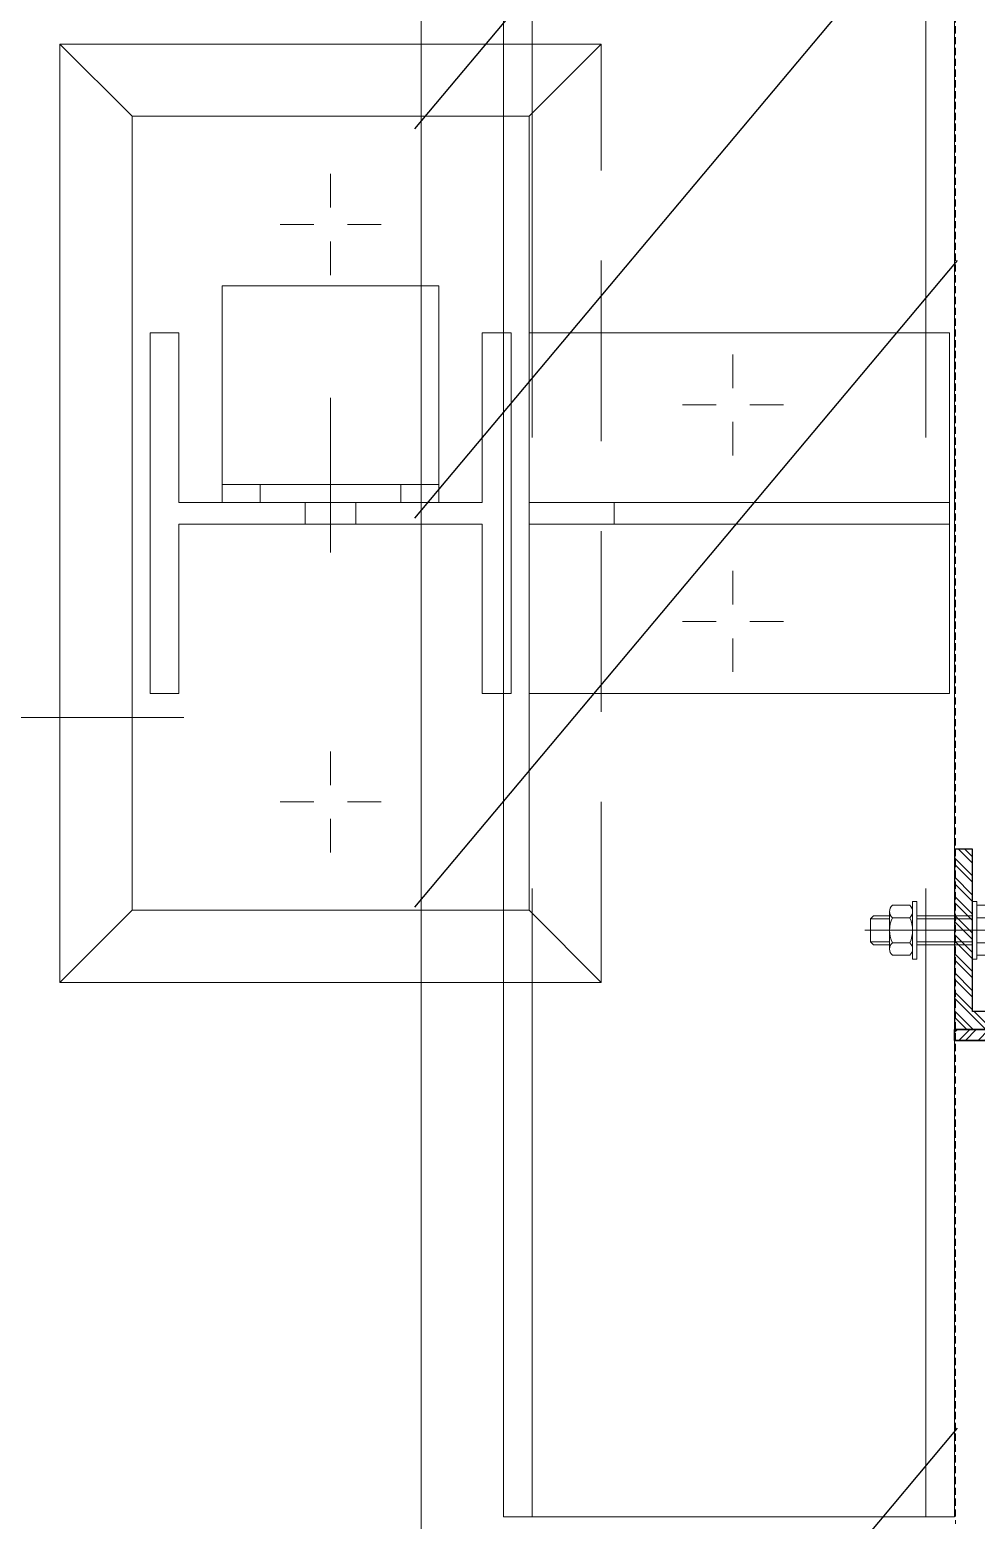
# Model space of a CAD drawing. Header units: millimetres. Extents: x 652937 to 1670132, y 1473552 to 2851037.
# Drawn here: x 720281.2 to 720543.4, y 1522542.7 to 1522955.6 of the extents above; entities that cross this region are included whole.
import ezdxf

# ---------------------------------------------------------------- set-up
doc = ezdxf.new("R2010")
doc.units = ezdxf.units.MM
for name, pattern in [('CENTER', [50.800000000000004, 31.75, -6.35, 6.35, -6.35]), ('HIDDEN', [0.375, 0.25, -0.125]), ('XKITLINE00', [0]), ('XKITLINE02', [4, 2, -2])]:
    doc.linetypes.add(name, pattern=pattern)
doc.layers.add('000 - STRUCTURE_STEEL_ACCESORIES_DEF_SUB', color=250, linetype='Continuous', plot=False)
for name, color, linetype in [('000 - STRUCTURE_STEEL_ACCESORIES_SUB_COLOR_3', 251, 'Continuous'), ('010 - ASPG_ACCESSORIES_HATCH_', 251, 'Continuous'), ('010 - ASPG_ACCESSORIES_MAIN_COLOR_1', 1, 'Continuous'), ('010 - ASPG_ACCESSORIES_SUB_COLOR_1', 1, 'Continuous'), ('BOLT & SCREW', 251, 'Continuous'), ('TEXT', 3, 'Continuous'), ('tube-stopper', 2, 'Continuous')]:
    doc.layers.add(name, color=color, linetype=linetype)
for name, color, linetype, lineweight in [('12-GRID', 1, 'CENTER', 13), ('9-SCREW', 251, 'Continuous', 9), ('A-FLOR-E', 2, 'Continuous', 9), ('A-WALL', 2, 'Continuous', 25), ('Bolt', 7, 'Continuous', 0), ('Part', 2, 'Continuous', 0)]:
    doc.layers.add(name, color=color, linetype=linetype, lineweight=lineweight)

# ---------------------------------------------------------------- blocks, each defined once
blk = doc.blocks.new('3')
at = {"layer": 'Bolt', "color": 11, "linetype": 'XKITLINE02', "lineweight": 0}
for p, q in [((-124.2013469990343, -57.01594445016235), (-124.1763469995931, -57.01594445016235)), ((-124.2313469992951, -57.07844444876537), (-124.2013469990343, -57.07844444876537)), ((-124.2709470009431, -57.1134444498457), (-124.056347001344, -57.1134444498457)), ((-124.2313469992951, -57.14844444859773), (-124.2013469990343, -57.14844444859773)), ((-124.2013469990343, -57.21094444952905), (-124.1763469995931, -57.21094444952905))]:
    blk.add_line(p, q, dxfattribs=at)
at = {"layer": 'Bolt', "color": 11, "linetype": 'XKITLINE00', "lineweight": 0}
for p, q in [((-124.6163470000029, -57.04344445001334), (-124.6163470000029, -57.09006444877014)), ((-123.8163469992578, -57.04344445001334), (-123.8163469992578, -57.09006444877014)), ((-124.6863469993696, -57.1134444498457), (-124.6397270010784, -57.1134444498457)), ((-124.5463469997048, -57.1134444498457), (-124.5929670007899, -57.1134444498457)), ((-123.8863470014185, -57.1134444498457), (-123.8397270003334, -57.1134444498457)), ((-123.7463469989598, -57.1134444498457), (-123.7929670000449, -57.1134444498457)), ((-124.6163470000029, -57.18344444967806), (-124.6163470000029, -57.13682444859296)), ((-123.8163469992578, -57.18344444967806), (-123.8163469992578, -57.13682444859296)), ((-124.3663457268849, -57.60085363034159), (-124.3663457268849, -57.64747363142669)), ((-124.3663457268849, -57.60085363034159), (-124.3663457268849, -57.64747363142669)), ((-124.0663457270712, -57.60085363034159), (-124.0663457270712, -57.64747363142669)), ((-124.0663457270712, -57.60085363034159), (-124.0663457270712, -57.64747363142669)), ((-124.4363457271829, -57.67085363017395), (-124.3897257260978, -57.67085363017395)), ((-124.4363457271829, -57.67085363017395), (-124.3897257260978, -57.67085363017395)), ((-124.2963457275182, -57.67085363017395), (-124.3429657258093, -57.67085363017395)), ((-124.2963457275182, -57.67085363017395), (-124.3429657258093, -57.67085363017395)), ((-124.1363457264379, -57.67085363017395), (-124.0897257253528, -57.67085363017395)), ((-124.1363457264379, -57.67085363017395), (-124.0897257253528, -57.67085363017395)), ((-123.9963457267731, -57.67085363017395), (-124.0429657259956, -57.67085363017395)), ((-123.9963457267731, -57.67085363017395), (-124.0429657259956, -57.67085363017395)), ((-124.3663457268849, -57.74085363000631), (-124.3663457268849, -57.69423363124952)), ((-124.3663457268849, -57.74085363000631), (-124.3663457268849, -57.69423363124952)), ((-124.0663457270712, -57.74085363000631), (-124.0663457270712, -57.69423363124952)), ((-124.0663457270712, -57.74085363000631), (-124.0663457270712, -57.69423363124952))]:
    blk.add_line(p, q, dxfattribs=at)
at = {"layer": 'Part', "color": 2, "lineweight": 0}
for p, q in [((-124.8663470009342, -56.73844444891438), (-124.7663470013067, -56.83844444900751)), ((-123.6663469998166, -56.83844444900751), (-123.5663470001891, -56.73844444891438)), ((-124.1763469995931, -57.26344444882125), (-124.1763469995931, -56.96344444854185))]:
    blk.add_line(p, q, dxfattribs=at)
at = {"layer": 'Part', "color": 11, "linetype": 'XKITLINE02', "lineweight": 0}
for p, q in [((-124.2013469990343, -57.26344444882125), (-124.2013469990343, -56.96344444854185)), ((-124.2013469990343, -57.50646750535816), (-124.2313469992951, -57.50646750535816))]:
    blk.add_line(p, q, dxfattribs=at)
at = {"layer": 'Part', "color": 251, "linetype": 'HIDDEN', "lineweight": 0, "ltscale": 5}
for p, q in [((-111.611339000985, -57.39330499991775), (-125.6066870000213, -57.39279799954966)), ((-111.6113589992747, -57.93830499844626), (-125.6067070001736, -57.93779799807817))]:
    blk.add_line(p, q, dxfattribs=at)
at = {"layer": 'Part', "color": 2, "linetype": 'HIDDEN', "lineweight": 0}
for p, q in [((-124.7663470013067, -57.38844444835559), (-124.8663470009342, -57.48844444844872)), ((-123.5663470001891, -57.48844444844872), (-123.6663469998166, -57.38844444835559))]:
    blk.add_line(p, q, dxfattribs=at)
at = {"layer": 'Part', "color": 2, "linetype": 'XKITLINE02', "lineweight": 0}
for p, q in [((-124.2313457261771, -57.97085363045335), (-124.2313457261771, -57.38844444835559)), ((-124.2013457259163, -57.97085363045335), (-124.2013457259163, -57.38844444835559))]:
    blk.add_line(p, q, dxfattribs=at)
at = {"layer": 'Part', "color": 2, "lineweight": 0}
for points in [[(-123.5663470001891, -57.35986186284572), (-123.5663470001891, -56.73844444891438), (-124.8663470009342, -56.73844444891438), (-124.8663470009342, -57.35993475979194)], [(-124.2013469990343, -56.96344444854185), (-123.9013470010832, -56.96344444854185), (-123.9013470010832, -57.26344444882125), (-124.2013469990343, -57.26344444882125)]]:
    blk.add_lwpolyline(points, dxfattribs=at)
for points in [[(-124.7663470013067, -57.38844444835559), (-123.6663469998166, -57.38844444835559), (-123.6663469998166, -56.83844444900751), (-124.7663470013067, -56.83844444900751)], [(-123.9663470005617, -56.90344444802031), (-124.2013469990343, -56.90344444802031), (-124.2013469990343, -57.32344444934279), (-123.9663470005617, -57.32344444934279), (-123.9663470005617, -57.36344444891438), (-124.4663470005617, -57.36344444891438), (-124.4663470005617, -57.32344444934279), (-124.2313469992951, -57.32344444934279), (-124.2313469992951, -56.90344444802031), (-124.4663470005617, -56.90344444802031), (-124.4663470005617, -56.86344444844872), (-123.9663470005617, -56.86344444844872)]]:
    blk.add_lwpolyline(points, close=True, dxfattribs=at)
at = {"layer": 'Part', "color": 4, "lineweight": 0}
blk.add_lwpolyline([(-125.6067090006545, -57.97779799997807), (-111.6113609997556, -57.97830499801785), (-111.6113380007446, -57.35330499801785), (-125.6066860007122, -57.35279799997807)], close=True, dxfattribs=at)
at = {"layer": 'Part', "color": 2, "linetype": 'HIDDEN', "lineweight": 0}
blk.add_lwpolyline([(-124.8663470009342, -57.35993475979194), (-124.8663470009342, -57.48844444844872), (-123.5663470001891, -57.48844444844872), (-123.5663470001891, -57.35986186284572)], dxfattribs=at)
at = {"layer": 'Part', "color": 2, "linetype": 'XKITLINE02', "lineweight": 0}
blk.add_lwpolyline([(-124.4663457274437, -57.38844444835559), (-124.4663457274437, -57.97085363045335), (-123.9663457265124, -57.97085363045335), (-123.9663457265124, -57.38844444835559)], dxfattribs=at)
blk = doc.blocks.new('W-1-PP18-ST_ENT3_REV02_20260413-050421_PP18_ENT3_MAIN_PLAN')
at = {"layer": 'A-FLOR-E'}
h = blk.add_hatch(dxfattribs=at)
h.set_pattern_fill('CROSS', color=250, scale=50, angle=210.7689957793228)
h.set_pattern_definition([(90.00830806532014, (9903.888727165991, -26817.57823354565), (-317.5460351444216, 317.453958179856), [158.75, -476.2500000000001]), (180.0083080653204, (9983.252216689521, -26738.19172452204), (-317.453958179856, -317.5460351444216), [158.75, -476.2500000000001])])
h.paths.add_polyline_path([(10552.7724922637, -11720.10914213024), (10552.65647391812, -10919.99999969266), (11302.45717344829, -10919.89127639681), (11302.5731920267, -11720.00041860156)], flags=16)
h.paths.add_polyline_path([(18712.43403395661, -10369.24719647504), (18712.7101582943, -10275.13879491016), (20062.22330671758, -10274.98557907529), (20062.223306834, -7304.822206497192), (20062.22330718325, 1006.469529820606), (8350.240529375384, 1013.833130011335), (8352.581507619703, -15559.00517199188), (13097.40324537293, -15549.91630767472), (13097.37388473027, -10370.04009564407)])
at = {"layer": 'TEXT'}
h = blk.add_hatch(dxfattribs=at)
h.set_pattern_fill('ANSI34', color=250, scale=21.83100767730449, angle=305.7689957793228)
h.set_pattern_definition([(230.0083080653204, (16484.82354204194, -22407.65041881241), (318.6218556715972, -267.276760314056), []), (230.0083080653204, (16387.17373050773, -22416.20793845505), (318.6218556715972, -267.276760314056), []), (230.0083080653204, (16289.52391897351, -22424.76545809768), (318.6218556715972, -267.276760314056), []), (230.0083080653204, (16191.87388997548, -22433.3229965996), (318.6218556715972, -267.276760314056), [])])
h.paths.add_polyline_path([(8351.9099206666, -15550.10326229967), (8350.218025129521, 1004.77125053294), (20060.18423601077, 1006.600863533095), (20061.87613178068, -15548.27364929952)], flags=16)
h.paths.add_polyline_path([(8201.931672031293, -15700.12501231395), (8201.109208492795, 1155.654514906928), (20210.65068731573, 1155.931012239307), (20211.47315085423, -15699.84851498157)])
at = {"layer": 'A-WALL', "color": 2, "lineweight": 13}
blk.add_lwpolyline([(20062.22330718325, 1006.469529820606), (20062.22330648475, -15549.88525924273), (8352.604010701412, -15549.943291815), (8350.218026293674, 1004.771250067279)], close=True, dxfattribs=at)
at = {"layer": 'A-WALL', "color": 253, "linetype": 'HIDDEN', "lineweight": 13, "ltscale": 8}
blk.add_lwpolyline([(20209.88444830314, 630.0233793444932), (20210.28358615027, -2070.926200365648)], dxfattribs=at)
at = {"xscale": 200.000000000001, "yscale": 200.000000000001, "zscale": 200.000000000001, "rotation": 90}
blk.add_blockref('3', (8614.437109767692, 23052.34119994566), dxfattribs=at)
blk = doc.blocks.new('*U8431')
at = {"layer": '12-GRID', "color": 8, "linetype": 'CENTER'}
blk.add_line((0, 6.142561988594025), (0, -18.19999999999891), dxfattribs=at)
at = {"layer": 'BOLT & SCREW'}
for p, q in [((-4.170000000000073, 5.049999999999272), (-4.170000000000073, 1.200000000000728)), ((3.127500000000509, 5.450000000000728), (-3.127500000000509, 5.450000000000728)), ((-2.084999999999127, 5.049999999999272), (-2.084999999999127, 1.200000000000728)), ((2.084999999999127, 5.049999999999272), (2.084999999999127, 1.200000000000728)), ((4.170000000000073, 5.049999999999272), (4.170000000000073, 1.200000000000728)), ((-5.5, 0.5499999999992724), (-5.5, 0)), ((5.5, 0), (-5.5, 0)), ((-5.200000000000728, 0.8500000000003638), (-4.170000000000073, 1.200000000000728)), ((5.200000000000728, 0.8500000000003638), (-5.200000000000728, 0.8500000000003638)), ((4.170000000000073, 1.200000000000728), (-4.170000000000073, 1.200000000000728)), ((-2.57630675031578, 0.8500000000003638), (-2.084999999999127, 1.200000000000728)), ((-2.084999999999127, -1.547816335794778), (-2.084999999999127, 0)), ((2.44630675031658, 0.8500000000003638), (2.084999999999127, 1.200000000000728)), ((2.084999999999013, -1.047816335789321), (2.084999999999127, 0)), ((5.200000000000728, 0.8500000000003638), (4.170000000000073, 1.200000000000728)), ((5.5, 0.5499999999992724), (5.5, 0)), ((-2.729999999999563, -1.899999999995998), (2.729999999999563, -1.399999999995998)), ((-2.729999999999563, -1.899999999995998), (-2.084999999999127, -1.547816335789321)), ((-2.729999999999563, -1.899999999995998), (-2.084999999999127, -2.252183664200857)), ((-2.729999999999563, -3.69999999999709), (2.729999999999563, -3.19999999999709)), ((-2.729999999999563, -3.69999999999709), (-2.084999999999127, -3.347816335790412)), ((-2.729999999999563, -3.69999999999709), (-2.084999999999127, -4.052183664201948)), ((-2.084999999999127, -1.547816335789321), (2.084999999999127, -1.047816335789321)), ((-2.084999999999127, -2.252183664200857), (2.084999999999127, -1.752183664200857)), ((-2.084999999999013, -3.347816335790412), (-2.084999999999127, -2.252183664206314)), ((-2.084999999999127, -3.347816335790412), (2.084999999999127, -2.847816335790412)), ((-2.084999999999127, -4.052183664201948), (2.084999999999127, -3.552183664201948)), ((-2.0849999999989, -5.147816335791504), (-2.084999999999013, -4.052183664201948)), ((2.729999999999563, -1.399999999995998), (2.084999999999127, -1.047816335789321)), ((2.729999999999563, -1.399999999995998), (2.084999999999127, -1.752183664200857)), ((2.084999999999013, -2.847816335790412), (2.0849999999989, -1.752183664201084)), ((2.729999999999563, -3.19999999999709), (2.084999999999127, -2.847816335790412)), ((2.729999999999563, -3.19999999999709), (2.084999999999127, -3.552183664201948)), ((2.084999999999241, -4.647816335791504), (2.084999999999241, -3.552183664201948)), ((-2.729999999999563, -5.499999999998181), (2.729999999999563, -4.999999999998181)), ((-2.729999999999563, -5.499999999998181), (2.729999999999563, -4.999999999998181)), ((-2.729999999999563, -5.499999999998181), (-2.084999999999127, -5.147816335791504)), ((-2.729999999999563, -5.499999999998181), (-2.084999999999127, -5.147816335791504)), ((-2.729999999999563, -5.499999999998181), (-2.084999999999127, -5.852183664203039)), ((-2.729999999999563, -5.499999999998181), (-2.084999999999127, -5.852183664203039)), ((-2.729999999999563, -7.299999999999272), (2.729999999999563, -6.799999999999272)), ((-2.729999999999563, -7.299999999999272), (-2.084999999999127, -6.947816335792595)), ((-2.729999999999563, -7.299999999999272), (-2.084999999999127, -7.652183664204131)), ((-2.084999999999127, -5.147816335791504), (2.084999999999127, -4.647816335791504)), ((-2.084999999999127, -5.147816335791504), (2.084999999999127, -4.647816335791504)), ((-2.084999999999127, -5.852183664203039), (2.084999999999127, -5.352183664203039)), ((-2.084999999999127, -5.852183664203039), (2.084999999999127, -5.352183664203039)), ((-2.084999999999127, -6.947816335792595), (-2.0849999999989, -5.852183664203039)), ((-2.084999999999127, -6.947816335792595), (-2.084999999999127, -5.852183664203039)), ((-2.084999999999127, -6.947816335792595), (2.084999999999127, -6.447816335792595)), ((-2.084999999999127, -7.652183664204131), (2.084999999999127, -7.152183664204131)), ((-2.084999999999127, -8.747816335793686), (-2.084999999999127, -7.652183664204131)), ((0.4333070988686814, -8.43729858455481), (2.084999999999127, -8.247816335793686)), ((2.729999999999563, -4.999999999998181), (2.084999999999127, -4.647816335791504)), ((2.729999999999563, -4.999999999998181), (2.084999999999127, -4.647816335791504)), ((2.729999999999563, -4.999999999998181), (2.084999999999127, -5.352183664203039)), ((2.729999999999563, -4.999999999998181), (2.084999999999127, -5.352183664203039)), ((2.084999999999127, -6.447816335792595), (2.084999999999127, -5.352183664203039)), ((2.084999999999127, -6.447816335792595), (2.084999999999241, -5.352183664203039)), ((2.729999999999563, -6.799999999999272), (2.084999999999127, -6.447816335792595)), ((2.729999999999563, -6.799999999999272), (2.084999999999127, -7.152183664204131)), ((2.084999999999127, -8.247816335793686), (2.084999999999127, -7.152183664204131)), ((2.729999999999563, -8.599999999998545), (2.084999999999127, -8.247816335793686)), ((-2.729999999999563, -9.099999999998545), (-2.084999999999127, -8.747816335793686)), ((-2.729999999999563, -9.099999999998545), (-1.568355612604137, -8.982641209644498)), ((-2.729999999999563, -9.099999999998545), (-2.084999999999127, -9.452183664205222)), ((-2.729999999999563, -10.89999999999964), (-2.084999999999127, -10.54781633579296)), ((-2.729999999999563, -10.89999999999964), (-1.844567201240352, -10.81054635710279)), ((-2.729999999999563, -10.89999999999964), (-2.084999999999127, -11.25218366420449)), ((-2.084999999999127, -8.747816335793686), (-1.064489079482883, -8.605286877620529)), ((-2.084999999999127, -9.452183664205222), (-1.629698446698967, -9.388594061787444)), ((-2.084999999999127, -10.54781633579296), (-2.084999999999127, -9.452183664205222)), ((-2.084999999999127, -10.54781633579296), (-1.798826981090315, -10.50784803706301)), ((-2.084999999999127, -11.25218366420449), (-1.907557413303948, -11.22740118002912)), ((-2.084999999999127, -12.40167565273805), (-2.084999999999127, -11.25218366420449)), ((0.7141825614198751, -8.775605983184505), (2.729999999999563, -8.599999999998545)), ((0.7141825614198751, -9.102437496409038), (2.084999999999127, -8.952183664205222)), ((0.7141825614198751, -10.20507654483481), (2.084999999999127, -10.04781633579296)), ((0.7141825614198751, -10.57560598318378), (2.729999999999563, -10.39999999999964)), ((0.7141825614198751, -10.90243749640831), (2.084999999999127, -10.75218366420449)), ((2.729999999999563, -8.599999999998545), (2.084999999999127, -8.952183664205222)), ((2.084999999999127, -10.04781633579296), (2.084999999999127, -8.952183664205222)), ((2.729999999999563, -10.39999999999964), (2.084999999999127, -10.04781633579296)), ((2.729999999999563, -10.39999999999964), (2.084999999999127, -10.75218366420449)), ((2.084999999999127, -10.75218366420449), (2.084999999999127, -15.59999999999854)), ((-2.084999999999127, -12.40167565273805), (-2.084999999999127, -15.59999999999854)), ((0, -17.19999999999891), (-2.084999999999127, -15.59999999999854)), ((0, -17.19999999999891), (2.084999999999127, -15.59999999999854))]:
    blk.add_line(p, q, dxfattribs=at)
blk.add_lwpolyline([(0, -17.19999999999891), (0.7141825614198751, -11.45704931750151), (0.7141825614198751, -8.736688384093213, 0.4176573264866609), (0.4106596181591158, -8.436709070021607, 0.07099332720072511), (-1.529698998669119, -8.726820576112004), (-2.084999999999127, -12.40167565273805)], format="xyb", dxfattribs=at)
for centre, radius, start, end in [((-3.127500000000509, 3.891492187500262), 1.55850781249987, 48.01707852331997, 131.98292147668), ((0, -0.1840312499989523), 5.634031249999114, 68.2799117114248, 111.7200882885752), ((3.127500000000509, 3.891492187500262), 1.558507812499965, 48.01707852331997, 131.98292147668), ((-5.200000000000728, 0.5499999999992724), 0.3, 90, 180), ((5.200000000000728, 0.5499999999992724), 0.3, 0, 90)]:
    blk.add_arc(centre, radius, start, end, dxfattribs=at)
blk = doc.blocks.new('G$C7D677D58')
at = {"layer": 'tube-stopper'}
h = blk.add_hatch(dxfattribs=at)
h.set_pattern_fill('ANSI35', color=256, scale=0.02, angle=280.6768409131589, style=0)
h.set_pattern_definition([(145.6768409131589, (67.45353497568851, -13.09426057516771), (0.00281929956869494, 0.00412935224241727), []), (145.6768409131589, (67.45006064978782, -13.09491560150343), (0.00281929956869494, 0.00412935224241727), [0.006249999999999968, -0.001249999999999992, 0, -0.001249999999999992])])
h.paths.add_polyline_path([(0.02989179726182556, 0.01545000000078289), (0.02447319464567954, 0.01545000000078289), (0.02447319464567954, 0.0005500000004303729), (0.02989179726182556, 0.0005500000004303729)])
at = {"layer": '000 - STRUCTURE_STEEL_ACCESORIES_DEF_SUB', "ltscale": 0.1}
blk.add_line((0.03829179726176335, 0.007999999999924512), (0, 0.007999999999924512, -2.806346833239134e-06), dxfattribs=at)
at = {"layer": '000 - STRUCTURE_STEEL_ACCESORIES_SUB_COLOR_3'}
for p, q in [((0.006873194647141645, 0.002803847577297347, -2.806346833239134e-06), (0.006873194647141645, 0.01319615242266536, -2.806346833239134e-06)), ((0.01247319464710017, 0.01492820323028354, -2.806346833239134e-06), (0.007673194646940829, 0.01492820323028354, -2.806346833239134e-06)), ((0.01327319464712673, 0, -2.806346833239134e-06), (0.01327319464712673, 0.01599999999996271, -2.806346833239134e-06)), ((0.01327319464712673, 0.01599999999996271, -2.806346833239134e-06), (0.01447319464705288, 0.01599999999996271, -2.806346833239134e-06)), ((0.01327319464712673, 0.002803847577297347, -2.806346833239134e-06), (0.01327319464712673, 0.01319615242266536, -2.806346833239134e-06)), ((0.01447319464705288, 0.01599999999996271, -2.806346833239134e-06), (0.01447319464705288, 0, -2.806346833239134e-06)), ((0.02989179726182556, 0), (0.02989179726182556, 0.01599999999996271)), ((0.02989179726182556, 0.01599999999996271), (0.03109179726175171, 0.01599999999996271)), ((0.03109179726175171, 0.01599999999996271), (0.03109179726175171, 0)), ((0.03109179726175171, 0.001071796769679167), (0.03109179726175171, 0.01492820323028354)), ((0.03589179726191105, 0.01492820323028354), (0.03109179726175171, 0.01492820323028354)), ((0.03669179726193761, 0.002803847577297347), (0.03669179726193761, 0.01319615242266536)), ((0.002400000000079672, 0.01199999999994361, -2.806346833239134e-06), (0.001600000000053114, 0.01119999999991705, -2.806346833239134e-06)), ((0.001600000000053114, 0.00479999999993197, -2.806346833239134e-06), (0.001600000000053114, 0.01119999999991705, -2.806346833239134e-06)), ((0.006873194647141645, 0.01119999999991705, -2.806346833239134e-06), (0.001600000000053114, 0.01119999999991705, -2.806346833239134e-06)), ((0.006873194647141645, 0.01199999999994361, -2.806346833239134e-06), (0.002400000000079672, 0.01199999999994361, -2.806346833239134e-06)), ((0.01247319464710017, 0.01146410161504718, -2.806346833239134e-06), (0.007673194646940829, 0.01146410161504718, -2.806346833239134e-06)), ((0.03589179726191105, 0.01146410161504718), (0.03109179726175171, 0.01146410161504718)), ((0.006873194647141645, 0.00479999999993197, -2.806346833239134e-06), (0.001600000000053114, 0.00479999999993197, -2.806346833239134e-06)), ((0.002400000000079672, 0.003999999999905413, -2.806346833239134e-06), (0.001600000000053114, 0.00479999999993197, -2.806346833239134e-06)), ((0.01247319464710017, 0.00453589838480184, -2.806346833239134e-06), (0.007673194646940829, 0.00453589838480184, -2.806346833239134e-06)), ((0.03589179726191105, 0.00453589838480184), (0.03109179726175171, 0.00453589838480184)), ((0.006873194647141645, 0.003999999999905413, -2.806346833239134e-06), (0.002400000000079672, 0.003999999999905413, -2.806346833239134e-06)), ((0.01247319464710017, 0.001071796769679167, -2.806346833239134e-06), (0.007673194646940829, 0.001071796769679167, -2.806346833239134e-06)), ((0.01447319464705288, 0, -2.806346833239134e-06), (0.01327319464712673, 0, -2.806346833239134e-06)), ((0.03109179726175171, 0), (0.02989179726182556, 0)), ((0.03589179726191105, 0.001071796769679167), (0.03109179726175171, 0.001071796769679167))]:
    blk.add_line(p, q, dxfattribs=at)
at = {"layer": '000 - STRUCTURE_STEEL_ACCESORIES_SUB_COLOR_3', "linetype": 'HIDDEN'}
for p, q in [((0.02989179726182556, 0.01199999999994361), (0.01447319464705288, 0.01199999999994361, -2.806346833239134e-06)), ((0.02989179726182556, 0.01119999999991705), (0.01447319464705288, 0.01119999999991705, -2.806346833239134e-06)), ((0.02989179726182556, 0.00479999999993197), (0.01447319464705288, 0.00479999999993197, -2.806346833239134e-06)), ((0.02989179726182556, 0.003999999999905413), (0.01447319464705288, 0.003999999999905413, -2.806346833239134e-06))]:
    blk.add_line(p, q, dxfattribs=at)
at = {"layer": '000 - STRUCTURE_STEEL_ACCESORIES_SUB_COLOR_3', "elevation": -2.806346833239134e-06}
for points in [[(0.007673194646940829, 0.01492820323028354, 0.4618802153516978), (0.007673194646940829, 0.01146410161504718, 0.2309401076757868), (0.007673194646940829, 0.00453589838480184, 0.461880215351701), (0.007673194646940829, 0.001071796769679167)], [(0.01247319464710017, 0.01492820323028354, -0.4618802153516978), (0.01247319464710017, 0.01146410161504718, -0.2309401076757868), (0.01247319464710017, 0.00453589838480184, -0.461880215351701), (0.01247319464710017, 0.001071796769679167)], [(0.03589179726191105, 0.01492820323028354, -0.4618802153516978), (0.03589179726191105, 0.01146410161504718, -0.2309401076757868), (0.03589179726191105, 0.00453589838480184, -0.4618802153517009), (0.03589179726191105, 0.001071796769679167)]]:
    blk.add_lwpolyline(points, format="xyb", dxfattribs=at)
at = {"layer": 'tube-stopper'}
blk.add_lwpolyline([(0.02989179726182556, 0.01545000000078289), (0.02447319464567954, 0.01545000000078289), (0.02447319464567954, 0.0005500000004303729), (0.02989179726182556, 0.0005500000004303729)], close=True, dxfattribs=at)
blk = doc.blocks.new('G$CF155826C')
at = {"layer": '12-GRID', "ltscale": 0.1}
blk.add_line((0, 0.007999999999924512), (0.03829179726176335, 0.007999999999924512, -2.806346833239134e-06), dxfattribs=at)
at = {"layer": '9-SCREW'}
for p, q in [((0.001599999999825741, 0.002803847577297347), (0.001599999999825741, 0.01319615242266536)), ((0.002399999999852298, 0.01492820323028354), (0.007200000000011642, 0.01492820323028354)), ((0.007200000000011642, 0.01599999999996271), (0.007200000000011642, 0)), ((0.00839999999993779, 0.01599999999996271), (0.007200000000011642, 0.01599999999996271)), ((0.007200000000011642, 0.001071796769679167), (0.007200000000011642, 0.01492820323028354)), ((0.00839999999993779, 0), (0.00839999999993779, 0.01599999999996271)), ((0.02381860261471047, 0.01599999999996271, -2.806346833239134e-06), (0.02381860261471047, 0, -2.806346833239134e-06)), ((0.02501860261463662, 0.01599999999996271, -2.806346833239134e-06), (0.02381860261471047, 0.01599999999996271, -2.806346833239134e-06)), ((0.02501860261463662, 0, -2.806346833239134e-06), (0.02501860261463662, 0.01599999999996271, -2.806346833239134e-06)), ((0.02501860261463662, 0.002803847577297347, -2.806346833239134e-06), (0.02501860261463662, 0.01319615242266536, -2.806346833239134e-06)), ((0.02581860261466318, 0.01492820323028354, -2.806346833239134e-06), (0.03061860261482252, 0.01492820323028354, -2.806346833239134e-06)), ((0.0314186026146217, 0.002803847577297347, -2.806346833239134e-06), (0.0314186026146217, 0.01319615242266536, -2.806346833239134e-06)), ((0.002399999999852298, 0.01146410161504718), (0.007200000000011642, 0.01146410161504718)), ((0.02581860261466318, 0.01146410161504718, -2.806346833239134e-06), (0.03061860261482252, 0.01146410161504718, -2.806346833239134e-06)), ((0.0314186026146217, 0.01199999999994361, -2.806346833239134e-06), (0.03589179726168368, 0.01199999999994361, -2.806346833239134e-06)), ((0.0314186026146217, 0.01119999999991705, -2.806346833239134e-06), (0.03669179726171024, 0.01119999999991705, -2.806346833239134e-06)), ((0.03589179726168368, 0.01199999999994361, -2.806346833239134e-06), (0.03669179726171024, 0.01119999999991705, -2.806346833239134e-06)), ((0.03669179726171024, 0.00479999999993197, -2.806346833239134e-06), (0.03669179726171024, 0.01119999999991705, -2.806346833239134e-06)), ((0.002399999999852298, 0.00453589838480184), (0.007200000000011642, 0.00453589838480184)), ((0.02581860261466318, 0.00453589838480184, -2.806346833239134e-06), (0.03061860261482252, 0.00453589838480184, -2.806346833239134e-06)), ((0.0314186026146217, 0.00479999999993197, -2.806346833239134e-06), (0.03669179726171024, 0.00479999999993197, -2.806346833239134e-06)), ((0.03589179726168368, 0.003999999999905413, -2.806346833239134e-06), (0.03669179726171024, 0.00479999999993197, -2.806346833239134e-06)), ((0.002399999999852298, 0.001071796769679167), (0.007200000000011642, 0.001071796769679167)), ((0.007200000000011642, 0), (0.00839999999993779, 0)), ((0.02381860261471047, 0, -2.806346833239134e-06), (0.02501860261463662, 0, -2.806346833239134e-06)), ((0.02581860261466318, 0.001071796769679167, -2.806346833239134e-06), (0.03061860261482252, 0.001071796769679167, -2.806346833239134e-06)), ((0.0314186026146217, 0.003999999999905413, -2.806346833239134e-06), (0.03589179726168368, 0.003999999999905413, -2.806346833239134e-06))]:
    blk.add_line(p, q, dxfattribs=at)
at = {"layer": '9-SCREW', "linetype": 'HIDDEN'}
for p, q in [((0.00839999999993779, 0.01199999999994361), (0.02381860261471047, 0.01199999999994361, -2.806346833239134e-06)), ((0.00839999999993779, 0.01119999999991705), (0.02381860261471047, 0.01119999999991705, -2.806346833239134e-06)), ((0.00839999999993779, 0.00479999999993197), (0.02381860261471047, 0.00479999999993197, -2.806346833239134e-06)), ((0.00839999999993779, 0.003999999999905413), (0.02381860261471047, 0.003999999999905413, -2.806346833239134e-06))]:
    blk.add_line(p, q, dxfattribs=at)
at = {"layer": '9-SCREW', "elevation": -2.806346833239134e-06}
for points in [[(0.002399999999852298, 0.01492820323028354, 0.4618802153516978), (0.002399999999852298, 0.01146410161504718, 0.2309401076757868), (0.002399999999852298, 0.00453589838480184, 0.4618802153517009), (0.002399999999852298, 0.001071796769679167)], [(0.02581860261466318, 0.01492820323028354, 0.4618802153516978), (0.02581860261466318, 0.01146410161504718, 0.2309401076757868), (0.02581860261466318, 0.00453589838480184, 0.461880215351701), (0.02581860261466318, 0.001071796769679167)], [(0.03061860261482252, 0.01492820323028354, -0.4618802153516978), (0.03061860261482252, 0.01146410161504718, -0.2309401076757868), (0.03061860261482252, 0.00453589838480184, -0.461880215351701), (0.03061860261482252, 0.001071796769679167)]]:
    blk.add_lwpolyline(points, format="xyb", dxfattribs=at)
blk = doc.blocks.new('000_ASPG_TYP_FILES__ASPG_BK_TYPE_1')
at = {"layer": '010 - ASPG_ACCESSORIES_HATCH_'}
h = blk.add_hatch(dxfattribs=at)
h.set_pattern_fill('ANSI32', color=256, scale=10, angle=360)
h.set_pattern_definition([(315, (-21437.95921343371, -50286.00325589178), (-2.651650429449554, -2.651650429449553), []), (315, (-21436.19144648369, -50286.00325589178), (-2.651650429449554, -2.651650429449553), [])])
h.paths.add_polyline_path([(2.273743415770468e-10, -31.40024941744377), (3.000000000156434, -31.40024941744377), (3.000000000156433, -50.00000000023283), (0, -50.00000000023283)])
h.paths.add_polyline_path([(0, -2.78305378742516e-10), (11.78062006374603, -2.78305378742516e-10), (11.91500000004453, -0.1825785293985973), (11.91500000004453, -1.247816336041069), (11.27000000019507, -1.60000000033142), (11.91500000004453, -1.952183664621771), (11.91500000004453, -3.000000000321052), (3.000000000156433, -3.000000000321052), (3.000000000156433, -23.40024941740558), (2.273736754432321e-10, -23.40024941740558)])
h.paths.add_polyline_path([(16.08500000020285, -1.452183664519907), (16.73000000005231, -1.100000000229556), (16.08500000020285, -0.7478163361665793), (16.08500000020285, -2.78305378742516e-10), (25.00000000009095, -2.78305378742516e-10), (25.00000000009095, -3.000000000321052), (16.08500000020285, -2.984802567931183)])
at = {"layer": '010 - ASPG_ACCESSORIES_MAIN_COLOR_1'}
blk.add_lwpolyline([(25.00000000009095, -2.78305378742516e-10), (0, -2.78305378742516e-10), (0, -50.00000000023283), (3.000000000156433, -50.00000000023283), (3.000000000156433, -3.000000000321052), (25.00000000009095, -3.000000000321052)], close=True, dxfattribs=at)
at = {"layer": '010 - ASPG_ACCESSORIES_SUB_COLOR_1', "elevation": -0.002806346833239131}
for points in [[(0, -2.78305378742516e-10), (11.78062006374603, -2.78305378742516e-10), (11.91500000004453, -0.1825785293985973), (11.91500000004453, -1.247816336041069), (11.27000000019507, -1.60000000033142), (11.91500000004453, -1.952183664621771), (11.91500000004453, -3.000000000321052), (3.000000000156433, -3.000000000321052), (3.000000000156433, -23.40024941740558), (2.273736754432321e-10, -23.40024941740558)], [(16.08500000020285, -1.452183664519907), (16.73000000005231, -1.100000000229556), (16.08500000020285, -0.7478163361665793), (16.08500000020285, -2.78305378742516e-10), (25.00000000009095, -2.78305378742516e-10), (25.00000000009095, -3.000000000321052), (16.08500000020285, -2.984802567931183)], [(2.273736754432321e-10, -31.40024941744377), (3.000000000156433, -31.40024941744377), (3.000000000156433, -50.00000000023283), (0, -50.00000000023283)]]:
    blk.add_lwpolyline(points, close=True, dxfattribs=at)
blk = doc.blocks.new('000_ASPG_TYP_FILES_20260218-041527_ASPG_BK_TYPE_2')
at = {"layer": '010 - ASPG_ACCESSORIES_HATCH_'}
h = blk.add_hatch(dxfattribs=at)
h.set_pattern_fill('ANSI32', color=256, scale=10)
h.set_pattern_definition([(45, (-3428.177979928396, 1640.95329417633), (-2.651650429449553, 2.651650429449553), []), (45, (-3426.410212978396, 1640.95329417633), (-2.651650429449553, 2.651650429449553), [])])
h.paths.add_polyline_path([(0, 49.99999999995453), (-4.999999999995453, 49.99999999995453), (-4.999999999995453, 4.999999999995453), (-49.99999999995453, 4.999999999995453), (-49.99999999995453, 0), (0, 0)])
at = {"layer": '010 - ASPG_ACCESSORIES_MAIN_COLOR_1'}
blk.add_lwpolyline([(0, 49.99999999995453), (-4.999999999995453, 49.99999999995453), (-4.999999999995453, 4.999999999995453), (-49.99999999995453, 4.999999999995453), (-49.99999999995453, 0), (0, 0)], close=True, dxfattribs=at)
blk = doc.blocks.new('*U8430')
at = {"rotation": 180}
blk.add_blockref('*U8431', (-10.99999999996726, -3.000000000042746, 0.002806346833239138), dxfattribs=at)
for name, p in [('000_ASPG_TYP_FILES_20260218-041527_ASPG_BK_TYPE_2', (-25.00000000013642, -49.99999999967622, 0.002806346833239131)), ('000_ASPG_TYP_FILES__ASPG_BK_TYPE_1', (-25.00000000009095, 2.78305378742516e-10, 0.002806346833239131))]:
    blk.add_blockref(name, p)
at = {"xscale": 1000, "yscale": 1000, "zscale": 1000}
blk.add_blockref('G$C7D677D58', (-46.47319464580869, -34.50000000042019, 0.002806346833239131), dxfattribs=at)
at = {"xscale": -1000, "yscale": 1000, "zscale": 1000, "rotation": 89.99999999999993}
blk.add_blockref('G$CF155826C', (-44.50000000009095, -36.60000000004766, 0.002806346833239131), dxfattribs=at)

msp = doc.modelspace()

# ---------------------------------------------------------------- block references
at = {"color": 6}
msp.add_blockref('W-1-PP18-ST_ENT3_REV02_20260413-050421_PP18_ENT3_MAIN_PLAN', (700327.4221813822, 1524612.622296095), dxfattribs=at)

# ---------------------------------------------------------------- next in the draw order: block references
at = {"rotation": 270}
msp.add_blockref('*U8430', (720587.4221813844, 1522653.622296095), dxfattribs=at)

doc.saveas('drawing.dxf')
